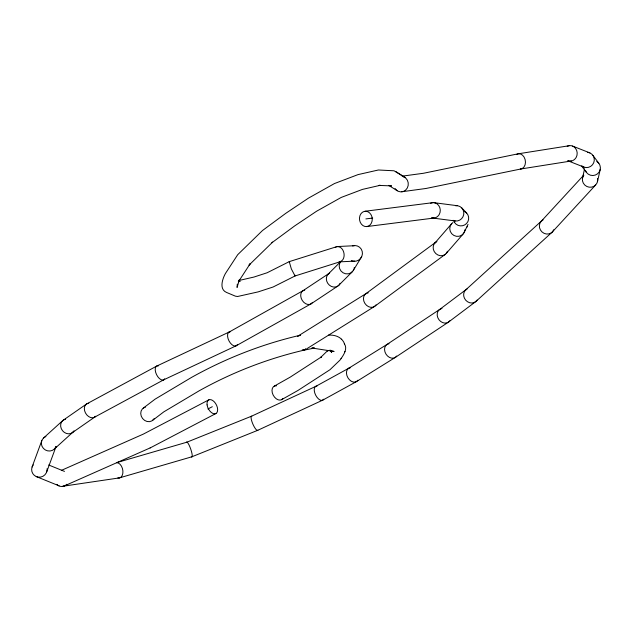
<?xml version="1.0" encoding="UTF-8"?>
<svg xmlns="http://www.w3.org/2000/svg" width="632" height="632" viewBox="0 0 632 632"><rect width="100%" height="100%" fill="white"/><g stroke="black" fill="none" stroke-linecap="round" stroke-linejoin="round"><path stroke-width="0.95" d="M468.028 224.352L463.983 232.837M582.475 178.161L584.584 168.784M597.453 181.74L600.274 169.25M289.243 261.64L291.32 268.853L295.049 275.963L340.482 261.648C347.087 258.638 344.077 245.327 336.508 246.749L289.29 261.624L267.123 272.763L253.922 277.061L239.054 280.474M32.082 467.009L41.775 440.686M46.65 472.025L56.106 446.358A7.734 7.371 38.5 0 1 55.932 446.784M281.524 399.716L297.941 390.465L329.975 369.72L339.929 360.169C343.034 355.8 348.137 349.212 344.337 343.753M327.613 351.195L328.079 350.397M341.059 358.707L341.28 358.305M344.717 351.874L344.938 351.455M467.095 227.022L467.317 226.604M404.82 177.339L394.052 170.79L378.41 169.992L358.044 174.606L334.486 183.541L308.377 198.187L285.885 213.253L262.509 230.514L237.711 254.688L225.403 273.545C222.535 278.775 218.862 289.18 226.509 292.434L235.404 296.163L237.569 296.495L258.132 291.889L273.063 287.023L295.097 275.947L295.136 275.252M353.264 270.536L361.409 257.098M434.808 243.115L451.54 223.847A7.71 7.402 35.5 0 0 453.839 235.42A7.71 7.402 35.5 0 0 464.702 231.122M446.153 253.543L463.169 233.966M541.269 221.247L583.731 175.167M552.297 232.015L595.644 184.979M327.992 274.304L341.051 261.229A7.718 7.331 39.4 0 0 343.121 272.819A7.718 7.331 39.4 0 0 354.015 268.853M338.673 285.403L352.427 271.634M327.653 350.618L320.432 357.68L321.427 356.898L290.143 377.178L274.217 386.152M465.752 289.859L541.592 220.931M475.975 301.401L551.973 232.331M43.561 438L62.584 420.738M54.328 449.036L72.933 432.154M143.195 408.185L155.101 399.148L191.733 377.304C225.34 358.581 261.356 344.401 298.81 335.584M152.415 420.533L163.783 411.874L198.969 390.916C231.833 372.548 267.115 358.794 303.771 350.215M439.398 309.656L466.084 289.582M448.704 321.941L475.643 301.677M365.691 293.817L435.78 242.222M374.689 306.33L445.181 254.435M335.276 247.444L336.508 246.749M63.239 420.201L86.379 404.117M72.277 432.691L94.895 416.962M302.752 290.862L328.956 273.466A7.742 6.77 52 0 0 329.272 285.064A7.742 6.77 52 0 0 340.135 283.294M311.268 303.7L338.009 285.948M439.73 309.419L386.879 344.511L348.453 368.424M448.38 322.178L395.34 357.396L356.638 381.483M298.715 335.632L366.015 293.596M306.891 348.69L374.365 306.552M229.045 332.116L303.052 290.665M236.344 345.68L310.96 303.897M315.684 386.421L348.745 368.251M322.778 400.111L356.345 381.657M86.679 403.919L156.594 366.149M94.595 417.159L163.822 379.761M66.463 484.981L150.329 447.835M208.868 399.819L143.345 434.105L61.383 470.374M207.952 408.991L212.32 406.708M150.14 447.938L216.025 413.462M64.385 485.787L64.796 485.589M156.823 366.031L229.274 331.99M163.593 379.879L236.115 345.807M315.921 386.31L251.56 416.188L186.748 442.242M322.541 400.222L257.611 430.368L191.859 456.794M340.482 261.648L339.115 261.877M116.92 462.561L186.843 442.21M119.432 477.879L191.765 456.825M521.044 168.949L425.976 188.478L401.715 191.765M303.471 350.278L314.515 348.042L311.9 347.963M569.416 145.692L518.122 153.821L423.448 173.279L402.331 176.131M520.681 169.013L571.257 160.994M62.639 486.284L119.116 477.942M365.067 211.254L432.73 202.682M365.873 218.917L372.714 218.056M366.678 226.58A7.703 6.375 82.8 0 0 370.96 214.564A7.703 6.375 82.8 0 0 359.971 215.615A7.703 6.375 82.8 0 0 366.678 226.58L433.955 218.056M337.528 246.535L354.512 245.714M339.463 261.861L354.734 261.127M434.042 202.69L457.299 205.7M432.644 218.048L455.285 220.979M328.514 335.126C335.252 334.699 342.307 337.172 344.606 344.148M238.414 280.995L240.113 281.445L238.485 280.758M289.29 261.624L289.693 261.956M312.279 348.074L334.083 351.455L332.25 351.005M389.265 185.468L391.548 185.895L379.034 185.413L380.243 185.302L362.444 189.403L341.225 197.429L316.593 211.222L294.749 225.861L271.958 242.688L272.629 242.135L249.048 265.092L250.201 263.67L238.327 281.927L239.362 279.818L237.063 287.449L237.3 284.116M572.505 146.047L589.869 152.889M567.718 160.718L583.952 167.117M48.664 464.978L64.488 471.401M36.222 476.56L59.1 485.842M330.978 350.365L331.389 350.602M405.199 177.592L395.758 171.541M388.775 185.358L397.307 190.825M461.842 207.991L466.7 213.095M592.816 155.235L598.907 163.372M581.748 166.169L586.457 172.457M330.015 350.049L331.65 352.482L330.583 350.349M341.296 339.218L341.564 339.613M402.252 176.36A7.821 7.236 -87.7 0 1 403.145 176.573M403.579 176.731A7.821 7.236 -87.7 0 1 407.261 188.075A7.821 7.236 -87.7 0 1 396.24 189.948M395.916 189.616A7.821 7.236 -87.7 0 1 395.616 189.268M395.332 188.897A7.821 7.236 -87.7 0 1 395.071 188.51M516.431 154.54A7.71 5.814 79.7 0 1 525.121 159.525A7.71 5.814 79.7 0 1 520.318 169.044M567.204 146.237A7.821 7.086 89.3 0 1 577.182 152.849A7.821 7.086 89.3 0 1 568.136 160.883M352.466 245.872A7.94 7.782 -59 0 1 362.42 253.89A7.94 7.782 -59 0 1 351.329 260.645M354.276 267.478A7.718 7.331 39.4 0 1 354.212 267.944M329.296 273.206A7.742 6.77 52 0 1 329.667 272.992M312.5 302.373A7.726 5.696 58.8 0 1 302.23 300.39A7.726 5.696 58.8 0 1 304.758 290.072M237.308 344.693A7.75 4.211 63 0 1 229.092 341.09A7.75 4.211 63 0 1 230.332 331.729M164.723 378.789A7.734 4.021 63.3 0 1 156.546 374.618A7.734 4.021 63.3 0 1 158.411 365.881M95.716 416.251A7.758 5.688 58.9 0 1 85.502 413.012A7.758 5.688 58.9 0 1 88.764 403.279M47.06 468.723A7.75 7.655 -26.4 0 1 47.06 470.153M47.005 470.627A7.75 7.655 -26.4 0 1 36.301 476.591A7.75 7.655 -26.4 0 1 33.251 464.883M116.596 462.656A7.821 5.064 76.9 0 1 122.9 470.966A7.821 5.064 76.9 0 1 117.805 477.942M73.999 430.827A7.726 6.747 52.1 0 1 62.536 430.732A7.726 6.747 52.1 0 1 64.748 419.419M65.167 419.293A7.726 6.747 52.1 0 1 65.586 419.198M55.734 447.203A7.734 7.371 38.5 0 1 43.426 448.42A7.734 7.371 38.5 0 1 45.907 436.499M64.417 485.874A7.797 7.102 90 0 1 57.48 485.005M57.125 484.704A7.797 7.102 90 0 1 56.785 484.373M66.747 484.302A7.797 7.102 90 0 1 64.835 485.684A7.703 2.283 66.1 0 1 64.63 485.732L64.464 485.716A7.703 2.283 66.1 0 1 64.116 485.605M186.424 442.479A7.884 1.485 70.8 0 1 190.761 449.186A7.884 1.485 70.8 0 1 191.338 456.746M257.911 430.163A7.75 1.896 66.7 0 1 252.887 424.135A7.75 1.896 66.7 0 1 251.797 416.125M323.718 399.195A7.75 4.037 63.3 0 1 315.708 395.237A7.75 4.037 63.3 0 1 316.948 386.113M357.838 380.227A7.718 5.427 59.8 0 1 347.916 377.786A7.718 5.427 59.8 0 1 350.405 367.753M396.683 356.045A7.71 6.02 57.3 0 1 385.962 354.086A7.71 6.02 57.3 0 1 389.02 343.737M449.818 320.764A7.71 6.423 54.9 0 1 438.987 319.76A7.71 6.423 54.9 0 1 440.804 308.866M441.191 308.732A7.71 6.423 54.9 0 1 441.997 308.55M477.089 300.074A7.71 6.873 50.5 0 1 465.752 300.232A7.71 6.873 50.5 0 1 467.182 288.887M553.735 229.756A7.71 7.134 45.6 0 1 541.987 231.92A7.71 7.134 45.6 0 1 543.07 219.92M597.517 178.469A7.726 7.458 32 0 1 589.135 187.175A7.726 7.458 32 0 1 583.052 176.383M583.265 175.965A7.726 7.458 32 0 1 583.771 175.175M596.782 161.444A7.718 7.616 -10.2 0 1 597.438 173.887A7.718 7.616 -10.2 0 1 585.358 170.34M587.578 152.288A7.71 7.568 -55.4 0 1 593.709 162.772A7.71 7.568 -55.4 0 1 581.89 165.955M430.605 203.228A7.75 6.944 88.1 0 1 440.275 209.982A7.75 6.944 88.1 0 1 431.356 217.771M455.403 205.708A7.726 7.513 -69.2 0 1 463.73 214.461A7.726 7.513 -69.2 0 1 453.026 220.339M464.812 211.625A7.718 7.616 -17.8 0 1 466.527 223.538A7.718 7.616 -17.8 0 1 454.416 222.306M454.179 221.895A7.718 7.616 -17.8 0 1 453.966 221.469M451.856 223.507A7.71 7.402 35.5 0 1 452.204 223.191M452.559 222.898A7.71 7.402 35.5 0 1 452.947 222.622M464.939 229.74A7.71 7.402 35.5 0 1 464.812 230.672M447.472 251.244A7.734 6.999 48.8 0 1 435.851 253.598A7.734 6.999 48.8 0 1 436.909 241.519M376.024 304.877A7.718 6.249 56.1 0 1 364.901 303.407A7.718 6.249 56.1 0 1 368.251 292.813M306.022 349.251A7.703 6.004 57.4 0 1 302.246 349.883M297.475 336.437A7.703 6.004 57.4 0 1 298.107 336.034M298.454 335.876A7.703 6.004 57.4 0 1 299.939 335.505M305.351 349.267A7.734 4.89 76.6 0 1 302.538 350.333M298.904 335.79A7.734 4.89 76.6 0 1 300.579 335.158M305.793 348.722A7.734 4.89 76.6 0 1 305.58 349.006M282.962 398.381A7.703 5.159 60.6 0 1 273.158 395.063A7.703 5.159 60.6 0 1 276.524 385.804M153.6 419.356A7.703 6.675 52.7 0 1 142.587 418.526A7.703 6.675 52.7 0 1 144.286 407.545M144.673 407.387A7.703 6.675 52.7 0 1 145.494 407.158M154.066 418.637A7.703 6.675 52.7 0 1 153.845 419.008M207.075 404.883A7.703 4.471 62.4 0 0 215.773 413.597A7.703 4.471 62.4 0 0 214.114 401.652A7.703 4.471 62.4 0 0 207.075 404.883"/></g></svg>
